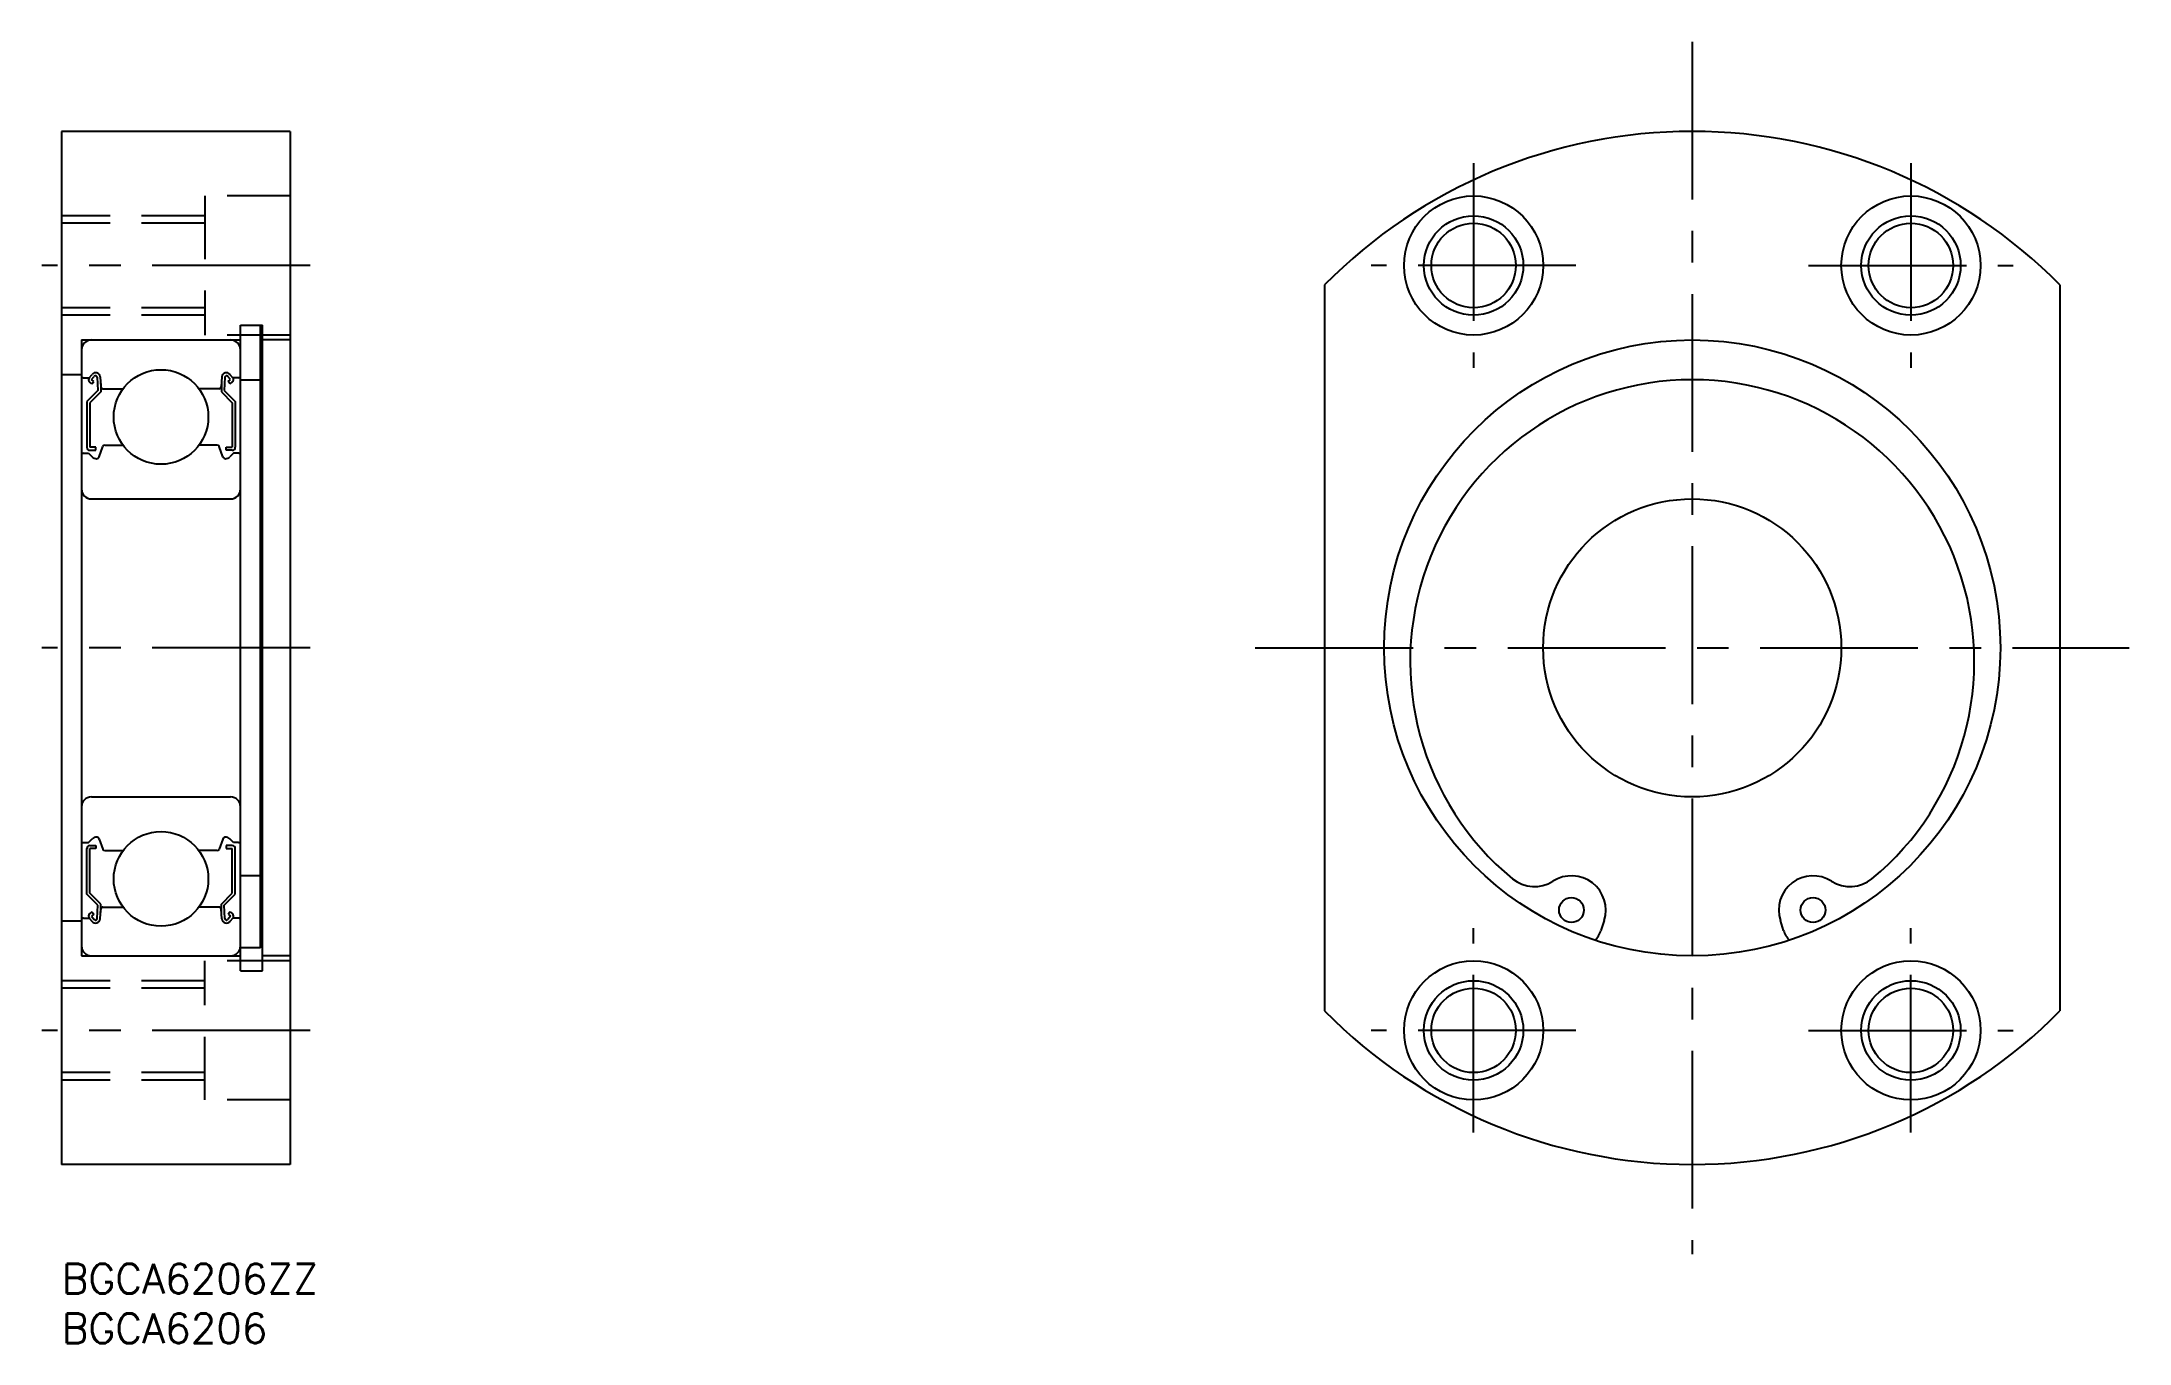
# Model space of a CAD drawing. Extents: x -2 to 208, y -8 to 123.
import ezdxf

# ---------------------------------------------------------------- set-up
doc = ezdxf.new("R2010")
doc.units = 0
doc.header["$LTSCALE"] = 0.5
doc.linetypes.add('CENTER', pattern=[50.8, 31.75, -6.35, 6.35, -6.35])
doc.linetypes.add('DASHED', pattern=[19.05, 12.7, -6.35])
for name, color, linetype in [('MSM_CENTER', 1, 'CENTER'), ('MSM_CONTINUOUS', 7, 'CONTINUOUS'), ('MSM_DASHED', 4, 'DASHED'), ('MSM_NARROW', 5, 'CONTINUOUS'), ('MSM_PART_NUMBER', 7, 'CONTINUOUS')]:
    doc.layers.add(name, color=color, linetype=linetype)
doc.styles.get("Standard").update_dxf_attribs({"font": 'txt.shx', "height": 3, "bigfont": 'bigfont.shx'})

# ---------------------------------------------------------------- blocks, each defined once
blk = doc.blocks.new('*U4')
at = {"layer": 'MSM_PART_NUMBER'}
blk.add_text('BGCA6206ZZ', height=3, dxfattribs=at).set_placement((0, -3))
blk = doc.blocks.new('*U5')
at = {"layer": 'MSM_PART_NUMBER'}
blk.add_text('BGCA6206', height=3, dxfattribs=at).set_placement((0, -8))

msp = doc.modelspace()

# ---------------------------------------------------------------- linework, layer by layer
at = {"layer": 'MSM_CENTER'}
for p, q in [((164.06, 123.03), (164.06, 0.97)), ((142.06, 110.79), (142.06, 90.21)), ((186.06, 110.79), (186.06, 90.21)), ((25, 100.5), (-2, 100.5)), ((152.35, 100.5), (131.77, 100.5)), ((175.77, 100.5), (196.35, 100.5)), ((25, 62), (-2, 62)), ((120.09, 62), (208.03, 62)), ((142.06, 13.21), (142.06, 33.79)), ((186.06, 13.21), (186.06, 33.79)), ((25, 23.5), (-2, 23.5)), ((152.35, 23.5), (131.77, 23.5)), ((175.77, 23.5), (196.35, 23.5))]:
    msp.add_line(p, q, dxfattribs=at)
at = {"layer": 'MSM_CONTINUOUS'}
for p, q in [((0, 114), (0, 10)), ((23, 114), (0, 114)), ((23, 114), (23, 10)), ((127.06, 98.54), (127.06, 25.46)), ((201.06, 98.54), (201.06, 25.46)), ((2, 93), (18, 93)), ((2, 93), (2, 31)), ((18, 29.5), (18, 94.5)), ((18, 94.5), (20.2, 94.5)), ((20, 31.82, -0.5), (20, 94.5, -0.5)), ((20.2, 29.5), (20.2, 94.5)), ((23, 93), (20.2, 93)), ((2, 89.5), (0, 89.5)), ((2.2, 89.2), (2.78, 89.2)), ((2.78, 89.2), (3.06, 89.54)), ((3.05, 88.58), (2.82, 88.78)), ((3.01, 89.01), (3.29, 89.34)), ((3.24, 88.81), (3.01, 89.01)), ((3.05, 88.58), (3.24, 88.81)), ((3.57, 89.25), (3.63, 87.9)), ((3.87, 89.28), (3.96, 88.28)), ((3.93, 88.63), (3.93, 87.78)), ((16.13, 89.28), (16.04, 88.28)), ((16.07, 88.63), (16.07, 87.78)), ((16.43, 89.25), (16.37, 87.9)), ((16.99, 89.01), (16.71, 89.34)), ((16.76, 88.81), (16.99, 89.01)), ((16.95, 88.58), (16.76, 88.81)), ((17.22, 89.2), (16.94, 89.54)), ((16.95, 88.58), (17.18, 88.78)), ((17.8, 89.2), (17.22, 89.2)), ((18, 89), (20, 89)), ((3.63, 87.9), (2.53, 86.8)), ((2.53, 86.8), (2.53, 82.2)), ((3.93, 87.78), (2.83, 86.68)), ((2.83, 86.68), (2.83, 82.2)), ((4.16, 88.1), (6.18, 88.1)), ((15.84, 88.1), (13.82, 88.1)), ((16.07, 87.78), (17.17, 86.68)), ((16.37, 87.9), (17.47, 86.8)), ((17.17, 86.68), (17.17, 82.2)), ((17.47, 86.8), (17.47, 82.2)), ((3.45, 82.2), (2.83, 82.2)), ((3.45, 81.9), (3.45, 82.2)), ((3.78, 81.25), (4.15, 82.27)), ((4.34, 82.4), (6.18, 82.4)), ((15.66, 82.4), (13.82, 82.4)), ((16.22, 81.25), (15.85, 82.27)), ((16.55, 82.2), (17.17, 82.2)), ((16.55, 81.9), (16.55, 82.2)), ((2.2, 81.6), (2.7, 81.6)), ((2.7, 81.6), (3.07, 81.23)), ((2.83, 81.9), (3.45, 81.9)), ((17.17, 81.9), (16.55, 81.9)), ((17.3, 81.6), (16.93, 81.23)), ((17.8, 81.6), (17.3, 81.6)), ((3, 77), (17, 77)), ((3, 47), (17, 47)), ((2.2, 42.4), (2.7, 42.4)), ((2.7, 42.4), (3.07, 42.77)), ((2.83, 42.1), (3.45, 42.1)), ((3.45, 42.1), (3.45, 41.8)), ((3.78, 42.75), (4.15, 41.73)), ((16.22, 42.75), (15.85, 41.73)), ((16.03, 42.24), (16.03, 42.24)), ((16.13, 42.5), (16.13, 42.5)), ((17.17, 42.1), (16.55, 42.1)), ((16.55, 42.1), (16.55, 41.8)), ((17.3, 42.4), (16.93, 42.77)), ((17.8, 42.4), (17.3, 42.4)), ((2.53, 37.2), (2.53, 41.8)), ((2.83, 37.32), (2.83, 41.8)), ((3.45, 41.8), (2.83, 41.8)), ((4.34, 41.6), (6.18, 41.6)), ((15.66, 41.6), (13.82, 41.6)), ((16.55, 41.8), (17.17, 41.8)), ((17.17, 37.32), (17.17, 41.8)), ((17.47, 37.2), (17.47, 41.8)), ((20, 39.06), (18, 39.06)), ((3.63, 36.1), (2.53, 37.2)), ((3.93, 36.22), (2.83, 37.32)), ((3.57, 34.75), (3.63, 36.1)), ((3.87, 34.72), (3.96, 35.72)), ((3.93, 35.37), (3.93, 36.22)), ((4.16, 35.9), (6.18, 35.9)), ((15.84, 35.9), (13.82, 35.9)), ((16.13, 34.72), (16.04, 35.72)), ((16.07, 36.22), (17.17, 37.32)), ((16.07, 35.37), (16.07, 36.22)), ((16.37, 36.1), (17.47, 37.2)), ((16.43, 34.75), (16.37, 36.1)), ((2, 34.5), (0, 34.5)), ((2.2, 34.8), (2.78, 34.8)), ((2.78, 34.8), (3.06, 34.46)), ((3.05, 35.42), (2.82, 35.22)), ((3.24, 35.19), (3.01, 34.99)), ((3.01, 34.99), (3.29, 34.66)), ((3.05, 35.42), (3.24, 35.19)), ((16.99, 34.99), (16.71, 34.66)), ((16.95, 35.42), (16.76, 35.19)), ((16.76, 35.19), (16.99, 34.99)), ((17.22, 34.8), (16.94, 34.46)), ((16.95, 35.42), (17.18, 35.22)), ((17.8, 34.8), (17.22, 34.8)), ((155.19, 34.55), (154.87, 33.55)), ((173.25, 33.55), (172.93, 34.55)), ((20, 31.82), (18, 31.82)), ((2, 31), (18, 31)), ((18, 29.5), (20.2, 29.5)), ((23, 31), (20.2, 31)), ((23, 10), (0, 10))]:
    msp.add_line(p, q, dxfattribs=at)
for centre, radius in [((142.06, 100.5), 7), ((186.06, 100.5), 7), ((142.06, 100.5), 4.25), ((186.06, 100.5), 4.25), ((164.06, 62), 31), ((10, 85.25), 4.76), ((164.06, 62), 15), ((10, 38.75), 4.76), ((151.91, 35.61), 1.25), ((176.21, 35.61), 1.25), ((142.06, 23.5), 7), ((186.06, 23.5), 7), ((142.06, 23.5), 4.25), ((186.06, 23.5), 4.25)]:
    msp.add_circle(centre, radius, dxfattribs=at)
for centre, radius, start, end in [((164.06, 62), 52, 44.6398, 135.3602), ((3, 92), 1, 90, 180), ((17, 92), 1, 0, 90), ((2.2, 89.4), 0.2, 180, 270), ((3.01, 89.01), 0.3, 139.9073, 229.9975), ((3.41, 89.24), 0.46, 4.9875, 139.9073), ((3.41, 89.24), 0.16, 2.3753, 139.9932), ((4.16, 88.3), 0.2, 184.9875, 270), ((15.84, 88.3), 0.2, 270, 355.0125), ((16.59, 89.24), 0.46, 40.0927, 175.0125), ((16.59, 89.24), 0.16, 40.0068, 177.6247), ((16.99, 89.01), 0.3, 310.0025, 40.0927), ((17.8, 89.4), 0.2, 270, 0), ((164.06, 60.62), 28.38, 309.5855, 230.4145), ((2.83, 82.2), 0.3, 180, 270), ((4.34, 82.2), 0.2, 90, 160.0304), ((15.66, 82.2), 0.2, 19.9696, 90), ((17.17, 82.2), 0.3, 270, 0), ((2.2, 81.4), 0.2, 90, 180), ((3.5, 81.65), 0.6, 225, 272.805), ((3.5, 81.35), 0.3, 265.5374, 340.0304), ((16.5, 81.35), 0.3, 199.9696, 274.4626), ((16.5, 81.65), 0.6, 267.195, 315), ((17.8, 81.4), 0.2, 0, 90), ((3, 78), 1, 180, 270), ((17, 78), 1, 270, 0), ((3, 46), 1, 90, 180), ((17, 46), 1, 0, 90), ((2.2, 42.6), 0.2, 180, 270), ((2.83, 41.8), 0.3, 90, 180), ((3.5, 42.35), 0.6, 87.195, 135), ((3.5, 42.65), 0.3, 19.9696, 94.4626), ((16.5, 42.65), 0.3, 85.5374, 160.0304), ((16.5, 42.35), 0.6, 45, 92.805), ((17.17, 41.8), 0.3, 0, 90), ((17.8, 42.6), 0.2, 270, 0), ((4.34, 41.8), 0.2, 199.9696, 270), ((15.66, 41.8), 0.2, 270, 340.0304), ((148.18, 41.42), 3.45, 230.4145, 302.7519), ((151.91, 35.61), 3.45, 342.0968, 122.7519), ((176.21, 35.61), 3.45, 57.2481, 197.9032), ((179.94, 41.42), 3.45, 237.2481, 309.5855), ((4.16, 35.7), 0.2, 90, 175.0125), ((15.84, 35.7), 0.2, 4.9875, 90), ((2.2, 34.6), 0.2, 90, 180), ((3.01, 34.99), 0.3, 130.0025, 220.0927), ((3.41, 34.76), 0.46, 220.0927, 355.0125), ((3.41, 34.76), 0.16, 220.0068, 357.6247), ((16.59, 34.76), 0.46, 184.9875, 319.9073), ((16.59, 34.76), 0.16, 182.3753, 319.9932), ((16.99, 34.99), 0.3, 319.9073, 49.9975), ((17.8, 34.6), 0.2, 0, 90), ((3, 32), 1, 180, 270), ((17, 32), 1, 270, 0), ((152.49, 34.32), 2.5, 315.909, 342.0968), ((175.63, 34.32), 2.5, 197.9032, 224.091), ((164.06, 62), 52, 224.6398, 315.3602)]:
    msp.add_arc(centre, radius, start, end, dxfattribs=at)
at = {"layer": 'MSM_DASHED'}
for p, q in [((14.4, 107.5), (14.4, 93.5)), ((23, 107.5), (14.4, 107.5)), ((14.4, 105.5), (0, 105.5)), ((14.4, 104.75), (0, 104.75)), ((14.4, 96.25), (0, 96.25)), ((14.4, 95.5), (0, 95.5)), ((23, 93.5), (14.4, 93.5)), ((23, 30.5), (14.4, 30.5)), ((14.4, 16.5), (14.4, 30.5)), ((14.4, 28.5), (0, 28.5)), ((14.4, 27.75), (0, 27.75)), ((14.4, 19.25), (0, 19.25)), ((14.4, 18.5), (0, 18.5)), ((23, 16.5), (14.4, 16.5))]:
    msp.add_line(p, q, dxfattribs=at)
at = {"layer": 'MSM_NARROW'}
for centre in [(142.06, 100.5), (186.06, 100.5), (142.06, 23.5), (186.06, 23.5)]:
    msp.add_circle(centre, 5, dxfattribs=at)

# ---------------------------------------------------------------- block references
at = {"layer": 'MSM_CONTINUOUS'}
for name in ['*U4', '*U5']:
    msp.add_blockref(name, (0, 0), dxfattribs=at)

doc.saveas('drawing.dxf')
